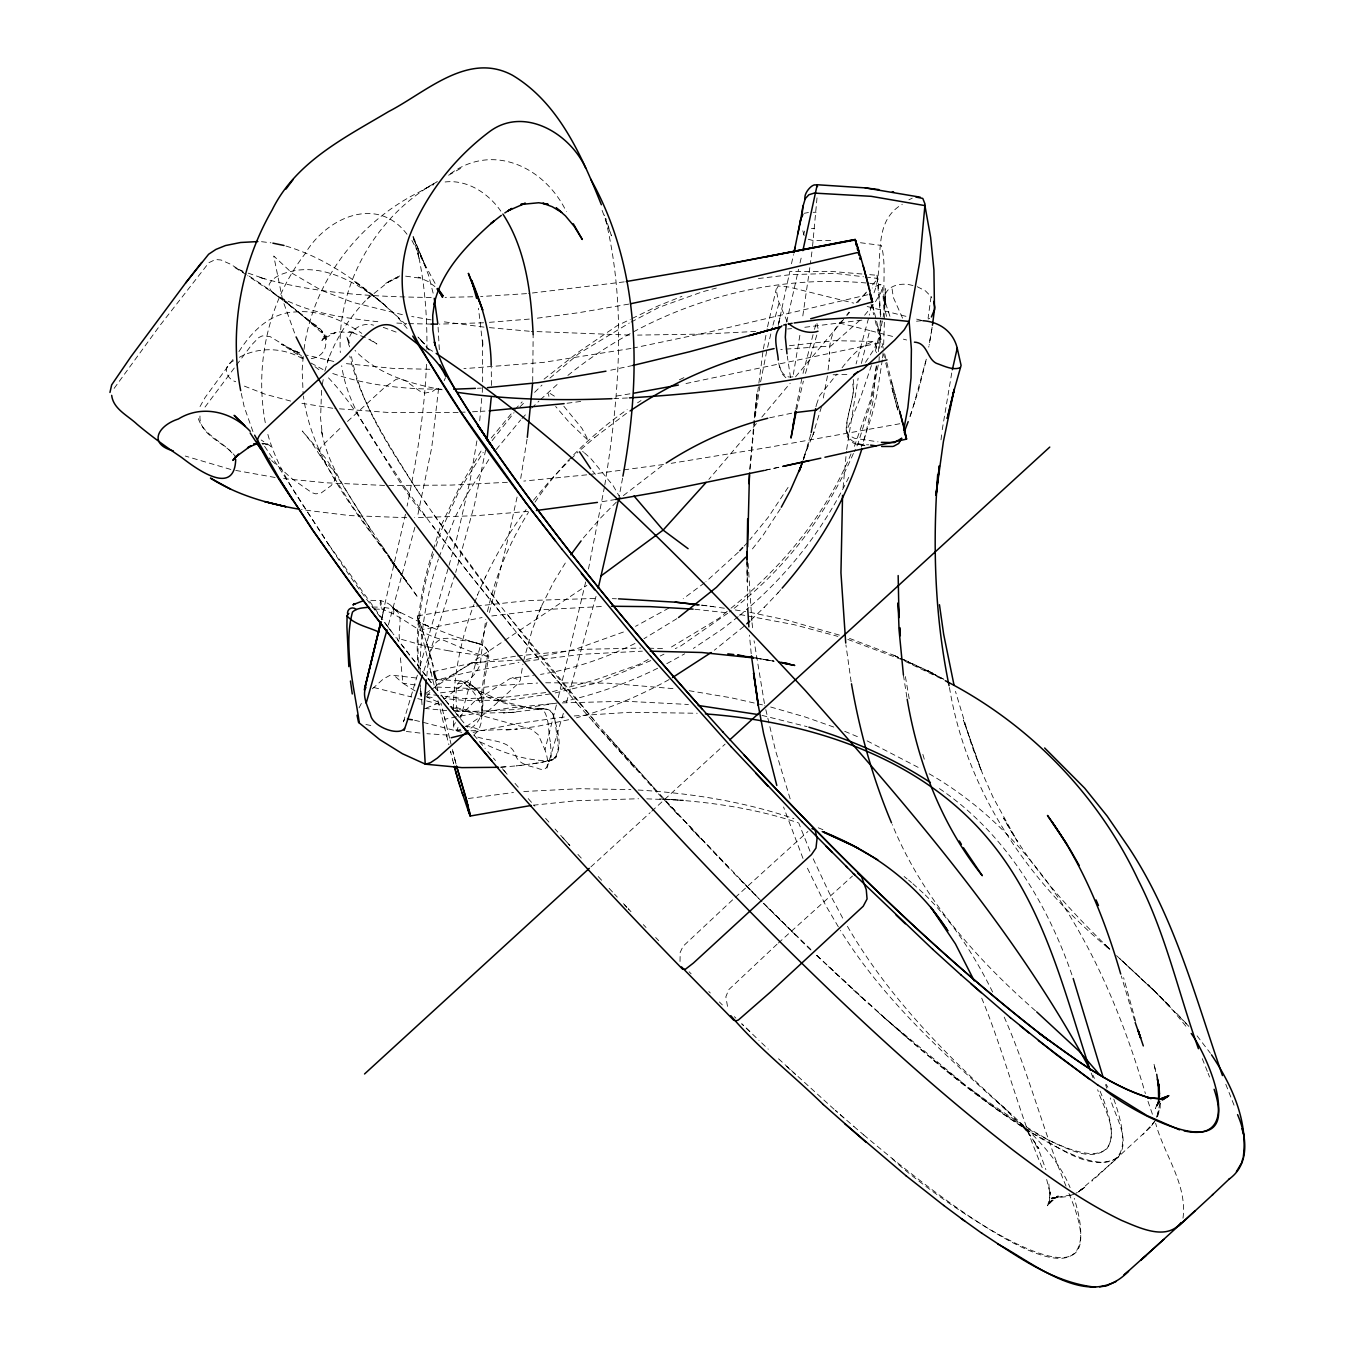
<?xml version="1.0" encoding="UTF-8"?>
<svg xmlns="http://www.w3.org/2000/svg" width="1355" height="1355" viewBox="0 0 1355 1355"><rect width="100%" height="100%" fill="white"/><g stroke="black" fill="none" stroke-linecap="round" stroke-linejoin="round"><path stroke-width="0.75" stroke-dasharray="5 3.75" d="M885.103 302.08L885.289 288.666L885.069 304.621L885.154 296.203M420.152 674.062C419.796 635.072 426.063 596.081 438.41 559.09M912.948 285.617C899.5 281.196 880.36 287.074 885.069 304.621M746.995 559.852L747.638 606.379M453.332 709.258C453.908 673.52 461.276 638.002 473.911 604.635M885.086 302.826L885.103 300.099M426.808 676.162C428.603 655.718 430.399 632.921 455.178 639.408C464.833 640.83 475.046 641.44 483.854 645.945C507.312 671.301 445.473 639.628 439.342 638.849C418.153 632.988 402.35 615.627 382.042 609.36L380.84 600.672L367.645 600.214M491.408 385.481L491.272 367.408M393.56 613.764C395.575 605.99 386.7 602.179 380.653 600.638M470.93 728.109C484.379 719.742 487.698 697.215 474.606 687.51L480.602 693.997M426.452 364.292C424.657 412.056 416.696 459.345 407.093 506.076M1160.286 1103.241L1160.134 1108.034L1157.136 1118.011M789.423 345.711L834.206 340.681L875.144 341.443L876.041 343.526L874.653 348.371L865.218 362.767M482.278 392.357L482.583 383.973M482.651 381.873L482.617 339.173L482.956 346.761L478.484 308.262M876.245 366.155L872.925 401.825L863.067 445.016M885.069 304.333L883.155 317.29M853.193 379.451C858.121 403.773 827.278 444.982 868.775 444.813M444.05 699.519C456.771 686.765 481.025 677.517 480.94 657.565L485.751 619.37M842.607 320.356C832.885 328.706 829.057 341.172 829.65 353.553L829.717 352.452L829.108 361.379M917.233 286.718L925.431 290.868L931.071 296.593L928.09 318.154M879.039 360.938L879.243 356.704M879.649 348.269L881.004 320.83M883.663 344.78L884.493 318.527L882.444 286.041L879.141 284.669L872.23 288.022M532.701 381.551L533.159 334.651M817.014 197.881L812.39 248.016M878.396 351.623L880.564 317.036L876.888 275.268L864.693 274.235M348.76 345.118C347.049 331.314 360.752 321.474 373.59 325.183M787.12 321.542L778.414 301.132L776.212 289.682L778.244 286.007L788.966 287.04L853.769 303.13M852.685 384.058C857.681 403.214 828.345 444.694 864.829 445.355L858.071 444.05L864.829 445.372M438.58 388.563L431.754 447.387L417.357 517.187M843.081 487.681L846.435 451.384M474.436 606.363L417.221 615.932L419.288 625.248M303.215 356.399L302.148 370.05L303.147 393.983M321.542 390.342L320.593 418.255L322.388 434.887L321.355 429.738C327.622 467.949 352.452 499.097 371.846 531.482M479.704 420.795L481.719 398.455M754.396 417.882L763.034 350.86M754.108 420.236L749.738 471.032L754.65 420.982M828.091 370.05L829.175 360.278M882.308 359.905L876.99 394.339L871.892 415.308L861.39 447.116M882.528 357.906L883.223 351.877M941.014 439.85L941.962 431.72M403.451 721.876L418.543 671.301M846.638 449.487L858.138 378.18M1160.066 1103.089L1156.679 1117.485M811.916 251.895L810.358 263.7M942.233 429.704L951.938 371.693M435.006 679.278L433.312 671.386L437.851 690.796L437.004 687.391M527.061 439.172L520.71 478.434M476.892 440.917L470.388 479.026L456.771 538.409L419.135 669.319M809.816 267.68L802.55 317.714M466.069 726.72L486.936 712.188L517.661 683.97L520.235 680.413L522.911 664.221M755.158 416.832L760.24 383.922M932.138 327.182L929.14 345.085M803.651 234.635L804.582 231.095M799.873 335.312L793.352 374.403M931.85 329.146L928.751 347.1M199.981 416.019C198.745 435.548 226.048 442.882 235.33 456.5M604.787 485.005C619.235 396.033 627.026 303.283 604.415 214.988M795.808 409.108L802.058 377.384M827.448 375.911L822.722 401.131M622.589 478.146L619.167 496.387M304.011 349.37C313.022 281.501 359.024 221.441 420.202 191.563L437.242 181.689C377.266 214.429 336.531 283.822 340.325 352.571M604.482 486.818L588.375 569.49M876.566 365.85L870.435 400.403L854.361 446.439M485.632 449.945L474.521 504.602L455.687 572.437M760.612 381.873L766.676 351.351M763.407 348.845L767.167 328.825M767.54 326.809L776.212 289.14M322.27 384.498L323.726 376.927M874.009 292.799C885.476 263.531 870.13 222.898 902.295 204.249M878.226 365.054L870.977 402.113L857.867 444.05L854.294 451.571M517.085 497.065L506.465 545.235L488.867 614.865M882.461 320.949L874.653 354.332M405.45 514.273L381.382 619.303M1183 1218.179C1187.471 1184.406 1164.131 1154.748 1155.629 1123.261M1158.644 1098.532L1157.458 1104.122L1158.83 1100.836L1155.341 1108.509L1158.152 1102.309M778.227 325.471L789.846 271.339L834.206 271.644L862.661 274.066M871.401 305.468L869.249 315.139M585.665 581.973L558.226 697.825M778.871 322.507L779.87 317.934L778.634 323.591M791.489 263.751L793.505 254.554M487.461 611.647C495.151 576.485 509.345 542.813 528.45 512.342M926.312 359.177L912.457 409.617M523.538 661.054L532.227 629.702L541.881 605.329L536.766 617.423M786.645 322.084L798.569 269.255M861.374 363.411L869.741 330.552L894.402 336.904M925.888 361.192L918.741 389.478L908.917 419.728M767.608 347.32L772.452 327.199M800.009 262.989L801.923 254.757M796.638 409.65L803.38 381.145M868.504 318.391L856.089 363.936M803.024 373.37L813.915 331.365M381.5 619.811L384.447 607.751L381.416 620.082M815.947 406.686L816.371 405.077M810.849 434.125L803.43 459.464M414.918 527.18L388.106 625.976M556.414 704.973L544.981 749.755C547.894 757.682 551.451 774.535 536.902 767.997C528.975 765.897 518.271 764.152 515.527 755.074C509.92 738.475 486.885 741.863 474.013 735.63M772.96 325.183L778.956 303.215M596.031 596.42L565.696 705.278M816.506 404.569L819.538 395.762L836.984 374.065M486.936 622.148L460.497 718.336M805.463 373.404L817.929 331.23M423.285 722.384L456.957 731.056L457.973 727.415M821.435 406.923L812.153 437.326L814.118 431.906L803.278 458.312M814.474 329.384L816.726 321.44M563.341 713.357L547.014 768.048M324.827 371.253L329.231 356.517L327.554 361.429C336.396 336.768 351.436 314.682 369.796 296.118L366.375 299.658L389.105 281.332L400.436 275.573L385.108 283.652L398.251 277.487M455.077 574.452L423.099 673.316M871.434 365.528L861.272 395.423L846.333 431.5L848.941 435.311L854.344 438.224L878.023 441.849M432.668 551.688C420.677 588.358 415.053 627.382 417.984 665.915M433.278 549.69L440.121 527.603L458.955 488.308L482.194 449.132M803.6 459.21L808.664 443.237L807.529 446.727M1157.509 1115.013L1159.253 1109.677L1156.696 1117.333M403.536 721.165L404.603 719.573M433.414 554.043C421.1 590.916 415.985 630.719 418.797 669.489M435.988 546.302L441.137 530.804L459.48 489.951L483.227 452.333M475.825 688.73C450.588 663.781 455.568 703.194 458.227 716.456M445.473 377.74L444.152 380.704M911.763 411.632L909.662 417.662M803.312 459.802L804.735 455.89M438.986 557.21L455.737 516.035L465.714 496.557L489.003 459.243M474.606 602.806L477.722 594.591M359.058 707.869L362.632 701.009M1157.848 1104.156L1158.491 1102.851L1156.391 1107.391L1159.846 1099.549M477.333 595.506C489.866 564.933 506.414 536.089 526.13 509.599M485.192 577.603L485.564 576.756M851.025 453.891C825.246 515.713 781.022 568.609 728.753 610.004M541.729 605.668L553.619 582.074L566.526 561.038M853.396 453.451C826.465 515.662 783.529 571.133 729.38 611.952M848.721 477.35C825.093 526.333 791.388 570.387 750.45 606.176M455.534 722.672C451.012 727.161 455.449 732.784 460.768 729.142M200.032 406.568L205.028 397.608L233.958 358.11M788.085 487.394L768.404 517.034L749.806 539.832M780.311 508.938L763.068 535.293L750.822 550.994M114.142 388.377L159.704 325.793L208.89 262.684L215.479 259.516L221.068 260.008L230.892 264.377L243.426 272.389M1155.612 1120.314L1142.722 1134.728M875.466 301.725L880.987 292.477L882.495 286.599M535.005 502.129C559.615 465.917 591.136 434.532 627.145 409.65M1151.648 1125.565L1154.545 1121.55M205.028 407.042L251.59 344.932L258.805 337.547L262.26 335.888L270.17 336.633L302.487 356.314M496.218 449.555L520.608 419.982M873.365 304.638L864.575 315.309M426.723 696.419L430.213 692.032M492.085 440.663L514.002 412.733M238.937 351.623C251.607 331.67 269.984 312.903 295.17 311.972C319.069 309.55 342.493 320.136 361.785 333.364M846.841 314.885L849.009 312.107M1156.797 1105.29L1159.795 1102.123M856.241 302.775L867.132 291.698M533.48 500.249L551.383 478.993L569.456 460.395M459.074 717.506L474.521 701.297L510.479 678.296L533.497 675.468M842.065 367.781C850.55 356.941 860.747 344.932 874.466 341.291M491.238 438.004L513.477 411.09M583.395 537.901L600.976 517.576L617.135 501.316M756.412 423.556L708.868 479.382M761.815 417.103L790.168 383.245M795.554 376.809L845.52 317.155M846.858 315.546L849.568 312.328M857.664 302.639L867.115 291.359M872.518 284.923L877.905 278.469L876.888 275.268M777.719 593.168L780.802 589.662M1156.831 1104.986L1160.253 1101.056M521.997 418.509L526.13 414.054M1084.745 1187.302L1078.123 1192.197L1117.909 1157.627C1131.594 1139.623 1114.725 1116.351 1110.253 1098.024M514.934 409.549L522.166 401.893M751.212 619.828L764.508 607.057M738.34 552.213L705.955 581.702M744.149 546.082L747.062 543.016M764.085 607.497L778.21 592.66M372.388 688.831L383.211 679.041L390.562 675.01L416.493 678.025M859.883 320.305L830.886 346.033L780.785 349.454M435.497 686.392L441.425 681.192L472.709 662.612L522.657 659.902M519.897 406.907L525.791 401.08M534.615 392.357L541.983 385.074M1051.87 1200.801L1048.973 1203.663L1052.276 1200.039L1047.889 1205.662L1050.057 1200.987L1049.261 1204.155L1050.091 1191.926L1050.718 1195.635L1046.687 1179.494M1150.598 1127.055L1091.927 1181.17M531.651 408.126L538.968 401.063M540.425 399.657L558.531 383.245M347.524 421.439L384.854 387.191L396.151 379.315L399.183 378.79L405.162 380.535L419.61 391.036L425.013 393.086L432.397 391.561L438.563 387.039M570.895 459.006L578.111 452.096M590.865 866.912L650.18 812.644M651.738 811.222L725.111 744.115M732.632 899.839L683.123 946.213L680.176 952.396L680.007 962.524M735.257 897.433L807.902 831.513M778.38 943.012L852.481 876.024M777.059 944.215L728.702 989.709L725.857 996.823L728.025 1009.39M339.902 428.485L321.457 446.489L319.797 449.454L319.882 454.857L351.809 505.466L418.018 597.623L379.993 543.389M594.642 437.529L626.738 413.139M581.092 449.386L594.862 437.343M743.793 626.433L714.373 650.197M739.728 615.458L748.909 607.497M623.368 495.608L662.951 465.104M727.144 611.376L719.082 618.253L668.743 648.622M549.91 378.147L578.941 353.536L629.262 323.066M1117.909 1157.627C1089.454 1173.362 1058.035 1145.771 1033.137 1133.695C971.891 1094.806 916.725 1047.178 863.067 998.567M704.481 582.887L683.208 598.724M727.737 613.256L680.955 645.878L675.298 648.639M544.066 379.129L578.466 352.063L617.033 325.776L630.261 319.374M567.914 375.386C650.79 308.347 759.681 273.27 866.15 282.992M738.136 616.711L722.113 629.177L693.354 648.435M233.534 360.786C222.322 365.494 225.506 378.587 235.719 381.737M1078.326 1191.892L1085.016 1187.082L1075.938 1193.281M676.873 618.659L643.964 638.713M426.334 692.879L429.823 690.542M431.568 689.373L503.112 641.474M504.856 640.305L586.884 585.411M1054.732 1198.396L1057.967 1196.228L1053.665 1198.548M637.544 402.825L641.017 400.555M438.935 702.872L425.284 708.496M668.896 608.056L635.512 626.349M460.565 168.427L448.031 175.574C491.154 141.496 544.32 166.225 566.373 211.634M929.682 318.256L928.209 319.018M666.796 663.679L684.682 653.804M908.883 199.812L912.237 198.186M424.742 188.836L433.803 184.67M648.249 659.512L638.933 664.475L595.641 679.82L551.824 691.88M669.099 679.566C639.848 695.86 608.751 708.834 576.468 717.794M631.125 322.084L659.106 307.314L702.347 291.833L716.321 288.056M474.419 734.393L478.738 730.447L481.364 722.08L484.277 681.853L488.833 656.514L481.906 655.82M239.412 357.28C259.55 346.219 284.889 347.574 304.248 359.702M650.773 660.596L596.657 683.022L552.383 693.591M660.207 656.006L663.967 654.16M657.649 668.235C627.738 683.174 595.946 694.319 563.324 701.653M632.141 318.459L658.581 305.671L681.904 296.372M679.38 379.79L685.02 377.113M634.97 643.456C605.228 658.276 573.368 669.014 540.543 674.4M552.705 759.732C564.967 748.688 556.482 727.94 553.213 714.119C550.469 708.377 543.626 708.462 538.257 708.631M550.57 760.697L552.976 759.613L540.205 762.679L516.238 765.897L524.199 764.982M623.419 632.023L574.943 649.401L526.434 659.411M1070.941 1195.025L1051.226 1198.277L1056.866 1197.092M1073.956 1194.195L1066.825 1196.651L1051.361 1198.227L1056.849 1197.21L1053.682 1198.43L1058.204 1195.957L1048.736 1203.951L1051.937 1200.157L1047.567 1205.781L1049.735 1197.939L1048.702 1181.374M804.26 213.294L808.427 212.498M434.599 674.705L433.312 671.386L436.564 680.125L465.426 672.859L518.965 662.29M769.657 417.797L792.15 413.106M568.66 719.725L537.19 726.382L516.255 729.159M867.878 294.696L706.446 332.703L633.039 348.083M632.751 365.494L608.022 370.762M421.253 626.789L422.218 629.584L482.092 617.541M765.236 470.219L781.225 466.696M433.278 671.657L463.478 664.983L515.459 656.21M765.406 470.202L779.786 467.102M473.081 732.378L517.305 723.519L566.051 716.761M883.291 348.337L881.817 342.375L682.378 384.295M456.516 716.812L444.88 719.234L440.934 703.245M628.72 304.113L579.008 312.666L534.785 318.51M630.99 348.472L543.558 362.378L463.918 368.662M460.378 716.016L507.227 708.275L554.432 703.397M557.328 702.991L514.917 709.597L469.067 711.561M899.839 423.742L770.148 447.082L671.216 463.325M615.678 499.487L599.452 502.095M629.923 393.831L613.595 396.524M440.426 692.862L497.285 685.63L537.63 683.055M468.339 798.502L513.477 792.506M532.193 763.915L550.74 760.595C526.434 761.459 502.265 752.364 480.5 742.066M921.502 320.729L913.033 321.542M861.882 320.136L803.6 327.436M517.441 655.922L585.326 649.282L640.627 648.096M550.367 693.896L508.159 700.23L463.918 700.399L443.525 698.486M663.51 464.494L588.714 474.606M491.797 615.966L544.439 609.615L604.381 606.363M525.046 661.291L582.87 654.228L642.372 651.162M792.895 376.792C784.037 378.892 779.345 369.763 778.702 362.361M476.469 606.075L527.789 600.57L597.86 598.351M624.215 281.874L528.518 293.476M580.685 401.453L566.187 403.367M311.21 358.668C331.67 355.196 329.265 331.331 312.683 323.405C291.986 306.569 271 289.953 248.422 275.658M533.26 805.209L576.485 800.72L638.544 798.739M758.41 278.537L790.863 274.625L834.748 273.337L863.525 276.759M586.715 474.843L523.809 481.076M545.743 692.574L507.126 697.029L463.376 698.706L440.697 695.809M529.28 319.086L485.412 322.659M574.215 715.948L629.499 712.307L697.198 713.255M528.23 511.377L476.909 515.662L414.596 517.695M501.164 767.167L516.966 765.829M405.636 276.149L421.947 278.402L418.339 277.165L428.214 281.535L434.921 286.582M550.57 743.743L551.214 756.463L550.045 760.104L548.25 761.256L556.092 756.734L558.345 747.723L554.889 719.844L552.4 713.204L548.623 709.732L542.728 708.716L510.784 712.459L481.025 713.137L450.097 706.294M506.228 730.057L517.305 729.058L470.049 730.819M445.101 181.977C467.509 179.351 488.494 193.392 500.842 211.16M787.594 328.977L791.591 328.638M523.792 791.506L579.855 788.695L630.854 789.626M526.536 293.629L480.635 296.542M500.452 767.201L508.328 766.625M755.684 331.433L704.126 334.041L637.578 335.108M507.363 482.295L451.689 485.073L386.632 485.48M562.308 702.889L625.485 701.246L688.408 704.465M627.433 397.98L613.883 398.59M483.599 322.778L439.393 324.116M380.84 600.672C376.368 611.596 396.117 605.16 400.555 613.002L392.848 607.514L396.253 610.732L394.695 609.259C404.552 615.814 397.455 629.635 399.556 639.069M472.522 411.785L484.971 411.107M460.141 412.327L466.34 412.056M512.309 677.602L520.269 680.176M477.417 388.275L481.381 388.123M811.459 228.589L814.677 228.521M458.092 412.394L387.953 412.445L334.871 408.482M472.709 296.779L445.084 297.372M833.105 374.759L849.873 374.505M372.354 607.057L381.416 607.142M545.709 682.768L608.412 683.208L673.604 688.662M542.186 708.733L543.982 708.699M813.068 212.312L816.083 212.278M429.891 369.288L392.899 368.408L343.933 363.394M406.72 517.695L349.726 515.577L301.352 509.632M441.12 389.173C403.587 389.258 365.511 385.345 330.027 372.54M431.076 324.099L408.685 323.625M374.437 608.971L382.042 609.36M540.628 708.699L542.728 708.716M629.499 335.075L531.312 331.382M431.212 297.456C373.37 296.83 314.767 293.578 258.957 277.199L264.716 278.842L246.339 272.507M646.775 798.84L683.394 800.28L659.241 798.857C706.124 801.313 753.16 807.732 797.807 822.654M384.617 485.446L326.013 482.787L283.28 478.552M830.598 240.631L812.17 240.292L807.885 239.141M612.291 598.639L616.406 598.774M261.515 241.698L270.966 242.816M648.808 648.164L663.154 648.672M453.891 710.935L470.134 711.595L454.467 710.935M539.798 708.682L525.994 707.361M396.829 323.083L406.669 323.557M447.811 735.088L426.91 733.699M473.403 662.51L480.602 665.39M460.717 680.786L473.894 686.799M456.025 730.091L466.035 730.701M638.12 790.016C690.931 793.166 743.726 801.516 793.895 818.657M465.036 726.212L472.997 727.296L479.128 729.718M436.547 687.053L473.759 688.594L502.18 701.331L500.791 700.823L527.569 707.632M428.18 679.16L462.817 680.955M457.668 683.377C471.506 682.598 475.656 697.249 482.482 705.955M529.28 331.23L485.852 327.3M446.642 710.613L424.369 708.377M694.912 609.276L727.838 612.9M427.215 696.961L435.362 697.723M377.842 321.711C342.883 317.815 306.095 312.92 275.387 294.475L247.694 275.675M419.999 733.055L406.263 731.463M860.442 242.731L881.377 245.424C887.508 268.612 880.377 294.475 886.695 316.884M702.093 605.143L724.891 608.293M869.876 283.314L881.004 284.618M483.989 327.114L441.29 321.474M701.229 605.177L713.679 606.634M865.574 276.996L877.905 278.469L881.106 318.713M438.63 695.555L420.084 693.184L421.1 696.385L420.389 688.12M415.392 684.936L402.875 683.208L393.407 674.875M756.293 658.242L774.01 661.189M332.771 408.262L298.286 402.706M262.311 443.424L267.613 444.169L263.395 443.305L270.932 446.337L261.176 439.985M689.153 690.711L731.565 697.859L762.475 704.888M275.116 477.485L232.891 469.914M478.959 655.397L449.335 650.908M436.564 680.125L434.887 675.569M755.379 657.971L773.4 660.986M448.861 650.84L429.298 647.165L395.779 637.765M735.257 609.953L745.64 611.613M739.864 614.509L794.013 624.655L837.881 636.393M755.48 657.886L773.146 661.071M431.178 319.882L411.717 316.477M760.494 658.784L775.06 661.392M442.187 389.783C410.836 383.888 377.554 374.42 355.027 350.42M333.804 361.463L306.484 355.078M402.384 314.665L352.961 302.436L321.44 290.36L292.511 273.473L273.761 256.027L282.585 299.828L295.356 335.227M373.76 687.493L411.785 697.046M365.918 724.485L372.54 725.874M749.789 612.274L787.17 620.184L839.846 635.241M761.95 715.372L807.072 726.653M290.698 401.08L265.394 394.305L242.647 385.447M414.63 720.25L420.067 721.554M869.741 330.552L836.171 322.202M230.858 469.474L185.313 456.059M867.183 306.501L907.698 316.782M903.395 339.157L906.614 339.986M439.901 704.346L426.571 700.908M770.656 707.005L805.073 716.947L834.206 727.212M921.468 320.373L913.304 318.239M468.237 640.915C475.165 642.693 488.664 644.099 487.817 654.33C484.446 673.571 479.585 695.234 482.007 713.712M475.825 642.897L477.045 643.219L455.365 636.681L421.405 623.419L429.366 626.84L394.102 609.327M450.961 707.208L531.465 729.244L538.24 734.749L544.981 749.755M417.763 698.604L422.218 699.773M456.957 731.056L463.122 732.733M285.99 246.068C332.534 259.906 371.456 291.461 405.941 324.709M383.228 327.334L397.438 332.585M849.534 638.425L897.264 656.548M299.116 352.605L291.732 350.132L300.217 353.333L281.281 344.068L303.198 358.127M847.79 639.424L900.33 659.055L943.419 679.736M502.18 701.331L496.404 699.18L497.776 699.688M438.004 701.975L426.588 696.961M844.707 731.327L860.273 737.848M818.268 827.786L823.383 829.887M243.036 271.237L234.957 267.646L246.136 274.659M365.308 337.429L348.913 331.433L355.264 332.72L338.97 331.924L330.756 333.821L336.074 332.314L322.592 339.292L326.64 336.006L321.863 340.528L325.149 335.058L324.065 337.48L324.878 333.736L324.709 338.547L321.406 330.197L326.657 339.326L323.997 334.6M323.066 369.593L310.092 362.564M898.484 657.446L892.962 654.939L898.602 657.514M900.33 658.276L943.165 678.872M900.482 658.378L932.426 672.995L900.973 658.276M867.115 740.863L921.315 769.013M420.304 693.777L421.608 694.471M943.927 679.414L927.904 670.844L942.589 678.753M415.155 690.931L402.875 683.208L400.165 655.261M368.78 339.207L376.893 344.001L370.05 339.19M428.383 348.658L433.058 351.504M431.127 673.062L417.221 615.932L420.372 624.282M929.123 773.773C1046.179 841.032 1108.966 968.706 1145.398 1093.604M582.616 451.537L583.599 452.214M469.541 683.428L471.455 684.749M785.883 377.74L781.987 373.76L778.702 363.123M939.455 788.61C1004.749 832.817 1047.449 903.175 1072.55 976.684M375.843 297.812C352.893 280.892 324.641 265.8 295.204 270.526C285.803 272.609 274.049 275.065 269.188 284.313C268.341 295.322 285.261 298.032 289.885 305.315L273.117 292.765M970.824 1089.014C1004.665 1118.603 1152.766 1216.909 1100.091 1091.198M314.97 366.663L320.373 370.813M584.428 452.824L591.288 459.091L613.171 485.7L619.286 496.353M300.166 313.53L283.923 300.878L319.086 328.892L300.166 313.53L324.099 334.888M961.017 1081.51L886.119 1019.197M904.124 876.516L907.088 878.904M863.711 1134.914C887.491 1154.612 1122.431 1356.355 1074.261 1198.328M892.166 1158.542C918.876 1186.048 1132.78 1344.008 1068.892 1193.315M378.926 300.166L396.727 316.121L408.99 330.688M933.493 1060.05C961.542 1085.203 1167.722 1250.767 1113.759 1098.973M908.578 880.089L911.475 882.528M464.054 682.768C485.92 700.806 515.73 707.716 543.067 709.597C549.791 718.844 547.945 731.056 550.299 741.676M853.938 1126.564L863.762 1134.948M554.398 396.168L548.216 392.306L548.91 396.405M906.834 1037.54L879.141 1013.252M844.08 1118.044L835.493 1110.507L853.989 1126.598M912.914 883.731L923.89 893.707M393.035 607.65L391.341 606.159M834.053 1109.254L777.465 1057.815M1035.372 1010.711C976.227 958.849 922.382 898.128 892.251 824.568M995.993 1100.446L1010.898 1114.183C948.703 1058.306 884.866 1002.175 840.439 930.394M816.862 955.563L869.707 1004.8M1116.52 955.631L1154.85 991.437L1190.486 1028.072M949.465 687.51C966.589 792.302 1029.055 882.596 1109.626 949.33M1106.713 946.671L1109.525 949.245M853.21 989.76L861.492 997.348M1119.755 958.663L1154.85 991.437L1121.279 959.933M851.313 987.846L827.448 965.607M786.594 1066.317L795.673 1074.701M1109.813 949.093L1104.071 943.673L1110.152 949.533M1001.853 1105.832L1028.445 1132.204L1020.688 1124.176L1030.579 1136.049L1025.007 1127.767L1038.879 1148.6L1033.306 1140.131L1039.556 1152.157L1045.874 1169.636M761.662 1042.893L768.268 1049.177M328.486 377.859C368.035 419.457 389.275 475.063 426.961 518.474M810.612 949.533L763.424 903.226M816.659 955.309C890.337 1023.516 964.421 1094.163 1053.242 1142.468C1069.163 1149.159 1091.368 1162.065 1107.052 1148.549C1118.807 1129.782 1103.377 1107.95 1097.669 1089.708M816.692 955.495L819.538 958.222M749.721 1031.494L741.693 1023.77L759.02 1040.386M810.781 949.736L764.372 904.124M811.001 950.041L799.687 939.117M1155.358 991.995L1147.685 984.526L1170.601 1006.934L1155.358 991.995L1173.227 1010.678L1187.624 1028.377M734.376 1016.673L735.884 1018.13M795.554 935.102L785.917 925.651M1108.712 948.11C1068.621 909.239 1030.545 867.268 1003.53 818.03L1017.419 841.54L993.08 797.35L982.223 772.841L963.388 720.132L981.41 771.046L971.738 745.47L955.461 691.372M719.37 1001.955L722.367 1004.919M781.767 921.569L773.451 913.338M708.801 991.504L710.308 992.995M925.228 894.977C953.835 923.06 975.566 957.392 993.181 993.198M770.673 910.56L763.712 903.599M762.052 901.837L741.321 880.801M689.119 971.755L691.135 973.805M758.783 898.517L656.853 792.218M755.362 895.181L733.089 872.468M746.995 886.695L749.789 889.541M232.01 452.977C221.068 440.51 201.895 433.888 197.745 416.442M271.661 460.598L291.969 478.705L311.904 492.712L315.749 493.847L320.847 493.22L331.213 485.564L335.346 479.535L335.007 472.641L326.216 458.922L302.267 430.992L312.04 443.119L321.355 457.499L333.415 470.219L363.309 518.304L408.312 584.428C368.323 525.317 313.344 469.389 303.385 396.016M420.355 339.563L431.009 352.351M418.39 337.514L424.674 344.001L417.95 337.005M655.668 937.508L658.699 940.658M728.855 867.979L666.796 802.024M729.295 868.403C618.829 752.906 513.172 631.887 423.387 499.419M643.32 924.635L646.047 927.481M690.813 828.447L702.127 840.354M269.103 457.905L270.306 459.193M406.991 234.246C377.046 194.375 325.691 218.07 304.909 254.029C267.951 301.894 254.062 365.833 265.716 424.962M668.184 804.362L679.499 816.438M1177.139 1013.777L1187.81 1025.21M609.089 888.321L613.188 892.691M614.56 894.181L617.287 897.078M656.87 792.201L578.5 705.244M598.216 876.566L602.281 880.97M634.292 767.641L592.355 720.962M577.908 854.378L581.956 858.833M654.533 788.576L606.396 734.393M569.845 845.486L560.479 835.07L569.828 845.486M545.608 818.369L549.707 822.959M555.076 829.023L557.82 832.089M528.196 798.569L534.886 806.191M261.972 443.271L263.276 444.762M595.421 474.318L592.643 471.049M578.534 705.227L517.813 634.038L461.208 563.646M515.002 783.376L520.252 789.423M551.214 673.604L564.815 689.424M594.676 720.826L507.007 614.12M487.766 751.466L495.456 760.511M537.749 657.768L517.847 633.988M473.81 734.833L485.192 748.434M1197.058 1035.83L1210.422 1053.275M264.564 446.286C303.876 503.789 338.445 564.764 382.144 619.354M417.255 615.915L418.78 619.794M455.195 712.29L467.56 727.296M563.832 406.229L582.057 428.485L588.307 440.494L569.354 422.489L555.635 406.449M511.275 626.129L467.221 571.336M445.643 700.467L457.668 715.237M445.473 700.332L453.993 710.782M444.305 698.841L440.358 693.946L444.254 698.841M437.733 690.677L435.141 687.442L437.665 690.66M431.229 682.564L397.523 639.526M431.161 682.53L397.438 639.34M467.306 571.268L432.431 525.876L406.415 489.46M461.31 563.545L432.635 525.672M499.03 603.856L432.855 513.308M387.987 627.077L393.915 634.834M384.481 622.436L393.831 634.614M392.815 563.46L406.195 581.21L390.172 559.937M387.92 626.806L329.536 545.709M411.903 240.496L436.835 286.667M931.071 296.593L931.698 297.49M406.246 489.612C381.975 450.368 348.421 413.106 341.697 365.765M329.197 545.608C307.263 509.548 279.062 475.503 267.782 434.091M414.393 485.971L426.723 504.602M419.339 493.542C391.324 450.148 360.396 405.958 351.013 354.112M412.276 482.753C387.75 442.746 360.481 402.401 349.793 356.06M847.434 926.312C888.863 997.805 947.721 1056.917 1008.73 1111.794C1032.459 1133.949 1057.442 1156.933 1070.077 1187.59M1106.103 1084.271L1107.865 1087.252M838.322 926.786L825.585 905.191L806.259 865.794M349.539 343.171L346.609 336.074L349.624 346.829M842.691 918.097L829.209 892.911L812.966 858.274M804.142 235.635L802.194 228.419M1092.926 1075.243L1094.434 1078.411M252.945 431.584L244.239 406.957L241.105 392.662M420.728 255.214L428.587 275.285L433.431 294.34M802.99 858.443L783.563 807.021M423.59 261.532L413.326 238.09L426.215 268.239L413.123 236.177M1004.224 1017.114C1028.547 1072.178 1043.113 1130.866 1066.131 1186.421M981.714 998.161C1004.97 1054.241 1018.841 1113.708 1042.977 1169.467M810.002 851.211L798.637 822.807M1207.356 1071.415L1200.92 1055.223M1225.784 1084.271L1234.947 1107.458M1208.118 1073.346L1209.575 1077.056M790.524 377.605L787.289 356.094M1091.215 1073.024L1093.197 1078.292M602.128 210.381L611.444 235.804L605.77 218.324M420.05 623.368L421.541 627.619M419.373 621.488L418.949 620.251M1152.428 1114.233L1147.99 1101.327M412.953 236.668L419.271 259.008L417.865 252.707C424.962 284.499 427.215 317.155 426.927 349.658M1105.595 1084.745L1106.798 1088.234M422.218 629.584L426.74 643.151M790.151 798.823L775.466 750.382L764.864 705.616M423.692 633.988L424.166 635.427M426.503 642.439L427.215 644.641M426.977 643.879L427.723 646.183M427.469 645.403L436.666 680.142L434.701 671.318M427.977 646.962L432.347 661.968M1134.626 1020.688L1121.313 976.057M922.857 754.379L925.211 762.255M892.555 385.514L899.33 410.142M898.179 406.195L899.618 411.209M897.349 403.316L891.336 380.687M897.874 410.209L892.539 390.308M897.688 409.566L897.061 407.432M1135.693 1021.467L1123.617 977.649M896.858 406.669L893.453 393.882M488.122 651.179L488.393 652.178M902.582 318.171L893.352 297.507L891.692 286.312M889.93 316.291L885.899 304.079L885.154 297.507M432.584 662.9L432.821 663.848M456.042 764.034L454.315 757.191M893.148 392.713L891.929 387.835M433.075 664.831L433.329 665.83M455.517 761.984L452.858 751.331M453.349 762.628L453.654 763.864L452.401 758.885M872.383 304.401L879.039 331.196M884.663 353.807L891.98 383.228M875.178 320.525L879.802 339.106M883.646 354.587L884.358 357.432M885.747 363.021L892.234 389.071M879.463 337.751L881.868 347.439M446.54 735.308L448.895 744.725M450.825 752.516L450.504 751.229L452.722 760.138M873.06 307.128L873.823 310.21M877.803 326.216L881.817 342.375M871.045 303.91L873.738 314.699M449.589 738.153L443.475 713.492M450.063 740.05L451.079 744.183M452.418 749.552L453.62 754.413M437.953 700.637L446.896 736.68M430.788 671.724L434.21 685.528M1155.747 1071.67L1153.918 1063.726L1155.747 1071.839M817.997 328.384L816.692 322.185M764.44 703.567L754.074 640.813M909.222 698.757L905.191 675.4M906.851 697.249L903.429 675.095M851.126 681.853L845.943 644.98M752.025 622.792L752.94 630.803M751.212 653.737L749.451 635.139M422.032 704.736L420.457 684.732M751.856 620.81L747.943 560.75M438.105 327.199L439.376 350.708M876.058 343.188L876.38 352.757M453.4 720.741L453.671 728.397M747.062 561.393L747.232 581.939L747.096 559.835M756.954 394.034L754.43 418.051L756.954 394.034M556.651 756.344L554.94 758.241L556.651 756.344M549.402 760.985L548.25 761.256L549.486 760.985M515.51 712.171L503.247 712.899L515.51 712.171M395.592 610.089L396.693 611.054L395.592 610.089M477.299 690.017L476.266 689.356L478.908 691.338L477.299 690.017M366.917 291.02L353.774 280.925L384.989 305.095L366.917 291.02M394.424 609.022L392.848 607.514L394.424 609.022M626.857 907.291L622.758 902.921L626.857 907.274M630.973 911.644L628.229 908.748L630.956 911.627M507.16 774.247L501.943 768.166L507.126 774.196"/><path stroke-width="1.5" d="M898.162 575.553L899.009 617.609M746.995 559.852L747.045 551.79L747.096 559.835M348.845 613.392L347.066 615.763L346.931 626.823L348.828 666.643M747.655 518.863L747.045 559.344M1158.644 1098.532L1158.288 1083.661L1159.423 1091.368M801.821 217.223L802.905 206.553L805.26 198.66L808.867 194.764L814.236 193.088L871.146 196.323L924.923 205.604L930.614 237.328L933.917 269.865L934.493 309.634L931.393 316.951M749.434 475.232L747.655 546.844M532.6 383.397L527.315 437.292M366.002 687.239C361.768 695.42 367.662 706.294 370.508 714.712C372.269 726.483 398.421 736.612 404.484 728.465M842.556 495.371L840.947 572.826L845.723 643.032M748.942 483.65L749.62 473.149M937.694 474.589C932.613 545.015 934.713 616.339 949.059 685.63M347.625 614.594C346.507 609.106 352.3 605.77 356.314 609.513M491.204 397.676L487.021 439.681M824.924 457.262L906.58 439.105L904.564 430.399M357.043 715.271L358.533 722.367L379.739 739.593L402.418 753.719L425.555 764.237L430.619 762.628L437.36 758.072L468.102 730.701M936.457 493.254L939.388 465.747L935.932 495.252L943.368 441.679L954.242 389.308L947.28 418.339L954.242 389.308M434.718 301.098L432.736 315.207L432.838 330.061L435.074 345.356L434.362 341.9C444.389 379.603 469.812 410.7 489.765 443.508L485.632 437.496C557.21 541.61 638.51 638.696 723.18 732.327M426.232 679.905L422.828 722.181L425.233 764.169L461.92 767.624L498.488 767.303M815.287 410.192L811.205 432.533M932.443 325.2L934.781 307.263L933.731 301.42M802.16 216.427L802.888 214.242M805.124 198.897C803.092 193.054 814.795 180.147 817.556 186.6M109.958 392.459L111.669 384.871L130.774 356.924L185.601 283.009L208.619 254.249L215.919 249.405L225.506 245.543L240.597 242.494L257.857 241.563M793.2 424.793L794.182 418.915M794.826 414.986L795.487 411.073M800.009 223.744L802.99 206.011M622.927 476.147C641.135 377.012 641.355 269.323 590.678 179.097M795.588 411.564L790.998 438.055L796.147 411.7M1243.331 1156.56C1248.091 1120.229 1231.339 1084.322 1211.522 1054.851M815.524 408.6L816.404 409.972L822.231 405.619L857.698 371.778M786.12 324.387L785.324 337.158L786.984 353.774M797.875 233.89L800.941 218.274L794.521 249.998M618.744 498.454L598.165 588.358M903.666 430.162L907.867 407.601L911.017 377.977L911.39 349.184L909.137 321.474L919.774 261.447L925.042 204.097L922.789 198.423L915.98 197.068M952.362 369.729L957.223 348.167C953.31 331.738 939.608 321.762 922.806 320.712M793.911 252.707L795.114 247.186M856.225 242.562L855.191 239.53L856.614 245.746L855.191 239.496L719.657 265.766M802.871 250.675L817.184 184.941M380.416 623.351L364.868 688.154L381.009 621.826M364.275 689.932L380.907 622.131M1242.925 1158.119L1241.688 1162.793L1236.438 1171.652M366.189 703.16L387.005 629.855M953.412 392.798L961.085 365.393L957.223 348.167M434.057 304.469C441.764 269.679 468.254 243.815 493.898 220.984L490.781 223.626L501.299 215.411M861.916 448.725C845.977 500.317 817.793 547.793 782.106 588.155M901.753 438.292L898.721 443.475L893.538 446.32M404.146 730.362L422.455 675.213M802.787 461.242L799.06 471.523L802.6 461.75M908.189 421.659L904.344 431.703M800.178 468.39L801.347 465.544L790.439 490.307L781.31 507.193M233.873 459.565L235.838 456.415L232.84 460.395L238.565 454.111L235.448 457.143L250.861 445.863L247.559 447.743L257.433 443.491L253.707 444.05L258.822 443.407M810.663 318.747L872.468 301.928L870.926 295.068M817.929 331.23C808.749 334.55 795.961 329.909 788.525 323.439M570.845 554.754L581.058 540.933M901.549 438.359L894.3 442.594L881.377 442.357M601.366 204.74C581.956 156.469 559.005 103.031 512.461 75.253C467.814 51.151 425.978 92.377 388.665 111.533C344.831 137.651 295.763 161.787 272.152 209.957C241.038 263.954 228.995 329.282 240.682 390.63M286.007 189.039L293.205 179.419M1181.12 1222.498C1166.469 1241.417 1139.115 1227.63 1121.686 1220.448C1083.119 1201.851 1048.228 1176.648 1014.15 1150.971C932.545 1088.048 856.919 1017.808 783.681 945.434C685.139 847.468 591.474 744.573 503.416 637.104C427.977 541.898 350.674 446.015 296.084 336.921M201.641 262.48L185.601 283.009M745.741 557.159L716.422 587.342L678.533 617.507M706.107 482.448L663.12 530.11L600.841 576.061M960.407 367.628C952.802 370.762 943.656 365.765 936.288 363.276C926.668 358.347 927.616 342.781 914.405 342.154M739.796 550.689L742.692 547.623M1228.934 1179.223C1250.292 1164.25 1246.719 1135.558 1237.572 1114.64M469.372 811.272L470.337 816.032L467.661 804.294M1212.369 1194.975L1229.646 1178.63M1178.884 1225.818L1213.064 1194.365M1195.042 1210.828L1141.113 1259.964M364.546 1073.973L589.306 868.335M729.786 739.83L1049.769 447.082M1128.054 1271.566L1123.973 1275.072L1163.81 1239.385M746.791 623.808L749.789 621.2M1141.503 1259.574L1145.822 1255.865M1128.664 1270.973C1090.538 1312.25 1033.797 1262.894 997.822 1244.059M711.138 652.534L672.554 677.534M504.822 212.921L511.902 208.45L507.922 210.855L525.401 203.233L520.726 204.486L538.765 202.742L548.114 204.317L542.881 203.284L552.298 206.756L561.681 212.362L556.194 207.857L565.425 215.852L574.198 226.336L582.294 239.479L573.334 223.812M630.092 410.938C673.469 381.551 722.266 360.074 773.434 348.743L774.095 348.608M1162.251 1100.04L1168.196 1096.178L1158.813 1099.464L1161.963 1098.99L1147.719 1097.753L1151.14 1098.549C1109.017 1085.931 1073.668 1058.001 1038.472 1032.679L1044.332 1037.1C927.243 946.298 822.705 840.49 722.537 731.632M1162.895 1099.498L1168.857 1095.636L1158.847 1099.549M666.237 463.02C697.351 442.746 731.7 427.282 767.76 418.272M353.706 604.449L362.801 600.909M781.971 325.844C771.164 333.55 777.651 349.082 778.261 360.074M1116.147 1281.474L1106.408 1285.895L1099.633 1286.843M783.681 325.065L785.51 324.506M811.984 828.65L815.083 829.802L817.048 838.474L815.998 848.01L811.476 854.615L693.387 963.066L685.528 969.147L682.666 969.265C548.877 831.936 421.795 687.205 312.395 529.5C293.933 500.401 272.033 472.404 257.331 441.324C257.704 435.683 262.548 431.855 266.257 428.146C288.581 406.974 311.243 386.141 334.007 365.427C352.961 355.484 373.929 310.905 398.048 328.926C415.24 342.73 436.429 355.857 445.66 376.216M750.416 335.346L780.751 326.843L748.976 335.684M779.701 327.3L689.475 351.758L632.751 365.494M735.985 358.855L739.999 357.805M451.164 737.747L469.084 733.343M887.034 359.871C802.685 381.094 716.151 392.865 629.381 397.862M860.611 257.043L859.155 252.166L710.901 286.803L630.549 303.757M764.305 470.422L660.867 491.611L615.678 499.487M782.682 466.391L809.206 460.548M820.825 458.176L783.901 466.205M605.956 371.185L538.511 382.618L487.394 387.649M467.898 809.663L470.287 816.015L531.211 805.463M678.364 385.057L633.988 393.153M765.304 256.993L855.242 239.954L856.733 244.239M788.136 324.031L792.15 323.32M892.945 446.456L881.648 446.489M626.264 281.535L718.421 265.783L855.225 239.547M794.166 322.981L818.132 319.763L849.517 317.781L879.954 318.408L909.137 321.474L904.293 329.739L894.554 340.257L863.508 368.831L853.938 374.556M597.436 502.4L536.428 510.479M795.521 412.547L815.879 410.108M564.12 403.638L489.138 410.836M368.967 607.226C363.343 607.87 356.805 607.87 352.486 612.07C343.052 646.809 354.332 687.747 359.346 723.028M611.952 398.675C560.648 400.674 509.006 399.894 458.126 392.442M453.671 389.207L475.436 388.36M611.444 606.261L650.332 606.65L693.116 609.14M650.332 651.196L701.771 652.5L754.193 657.971M431.076 324.099L437.292 324.133M1161.946 1098.905L1148.108 1097.584L1151.53 1098.38C1110.694 1086.71 1076.361 1059.983 1042.351 1035.61L1048.279 1040.098C937.948 955.326 839.101 856.682 744.2 755.226M817.336 184.754L865.168 187.871L920.265 197.186M618.473 598.842L676.297 602.23M407.398 719.082L412.394 719.776M1095.501 1287.182C1052.818 1282.728 1016.606 1255.848 981.664 1233.101M705.362 713.899C809.545 721.605 919.401 756.547 988.371 839.135C1043.638 904.886 1063.827 989.777 1089.877 1069.518M697.961 604.669L675.23 602.128L699.146 604.923M698.181 705.464L758.139 714.559M727.821 653.838L733.817 654.55M865.168 187.871L878.836 189.598M876.126 445.88L870.604 445.101M857.698 873.264L861.441 876.448L866.268 889.693L867.065 898.975L863.22 906.258L770.436 992.063L738.407 1019.993L735.951 1020.857L733.546 1020.044L681.514 966.911M737.51 655.261L753.397 657.666M892.369 191.699L893.572 191.885M737.814 655.024L743.709 655.972M747.638 656.616L753.516 657.565M272.897 243.155L284.025 245.475M779.21 662.138L789.609 664.001L781.513 662.493M299.421 509.26C268.307 503.857 237.328 495.219 210.448 478.112L230.553 489.121M782.953 663.052L794.741 665.424L784.376 663.306M1184.101 1130.866C1247.176 1144.924 1207.627 1055.799 1191.197 1033.442M808.918 727.212C851.651 739.966 892.979 758.072 930.377 782.479M1179.578 1129.867L1146.957 1115.572L1097.584 1084.898M379.027 632.124C368.662 627.145 354.502 624.689 347.049 615.932M822.248 831.597L852.464 845.283L877.786 859.815M173.321 450.927C147.204 443.746 158.603 425.267 178.386 419C201.827 404.349 232.061 411.632 250.218 431.296M857.986 848.095L823.705 831.987C873.67 851.821 918.809 885.137 947.873 930.851L930.834 907.223L955.411 943.859L974.245 980.851M945.265 680.701C1029.207 723.858 1098.227 794.657 1138.302 880.225C1165.639 933.663 1178.342 992.538 1198.43 1048.702M436.174 353.401C575.367 446.388 691.931 568.778 805.463 690.694C910.12 809.24 1015.505 930.292 1090.572 1070.399M1105.257 1090.131C1130.222 1111.202 1242.399 1173.345 1214.114 1089.301M1097.77 1085.016L1056.223 1054.546L1010.39 1017.639M981.833 1233.253L961.423 1218.619M1089.86 1079.478L1038.387 1040.538M964.76 1221.075L943.707 1205.425M619.167 498.081L620.082 497.946M688.086 548.673L663.12 530.11L634.038 496.015M943.791 1205.51L906.038 1175.767M1019.875 1025.515L1029.207 1033.154M906.105 1175.818L844.724 1123.702M1010.44 1017.69L960.915 974.855M865.777 1142.045L823.247 1104.511M971.095 983.882L981.122 992.673M960.949 974.889L932.714 949.33M1036.694 1011.897L1079.071 1051.09L1100.141 1075.277M823.281 1104.545C792.844 1074.803 758.207 1048.126 730.819 1015.691M1044.654 747.977L1084.661 788.153L1107.12 816.032L1128.376 846.977C1174.531 916.471 1195.449 997.703 1222.447 1075.548M932.731 949.347L853.396 873.602M896.062 915.015L905.309 923.788M245.424 426.435L234.144 415.341L244.086 425.131M854.903 875.093L801.838 821.57M845.842 866.116L847.349 867.623M826.16 846.384L832.224 852.498M801.838 821.57L731.175 746.757M755.7 773.18L768.014 786.273M263.683 452.35L258.297 445.151M731.175 746.774L650.688 656.43M702.364 709.258C621.962 619.1 545.049 525.486 477.57 425.182L494.592 450.148L490.544 444.254M436.954 288.835L443.153 296L438.444 289.276M636.342 639.696L650.739 656.481M636.393 639.746L561.8 549.046M462.428 726.009L492.017 761.137M581.312 573.436L594.71 589.865M590.594 468.559L579.567 451.859M561.834 549.131L530.821 509.294M555.499 541.102L524.893 501.502M406.568 657.073L356.077 591.187L312.073 529.399L279.52 479.077L254.638 435.175M531.008 509.412C489.934 455.703 450.267 400.538 417.391 341.341C400.538 309.872 397.591 271.373 408.99 237.582C424.894 195.594 454.027 158.129 489.934 131.35C524.453 105.978 570.286 133.688 585.75 168.24M525.113 501.621L461.665 413.139L412.733 336.125M871.384 298.523L872.501 301.996L870.655 296.135M1120.72 974.042C1104.528 917.911 1082.154 862.83 1047.466 815.456L1068.113 846.13M494.592 450.148L470.016 413.478L439.985 364.918M1052.225 822.18L1066.588 843.674M502.891 214.056C526.045 249.557 531.041 293.256 533.159 334.651M250.167 432.923L260.651 448.895M279.52 479.077L292.934 500.452M959.357 840.981L961.406 844.385M963.473 847.79L982.29 875.686C941.64 825.043 917.945 762.865 907.189 699.248M906.546 439.037L905.055 432.381M437.784 289.089L442.543 297.219L437.784 288.429M1068.875 847.366L1079.139 865.32M470.236 815.93L468.491 811.374M1096.06 899.957L1098.465 905.513M891.505 822.841C872.705 778.295 859.714 731.395 851.482 683.784M870.079 294.34L870.249 294.814M1135.202 1022.551L1140.673 1038.082L1138.098 1030.376L1139.453 1034.593M468.085 810.222L462.597 794.132M1073.211 978.496L1103.173 1077.445M1138.098 1030.376L1143.315 1045.925M456.533 765.914L468.22 806.547M461.056 781.124L466.103 798.163M459.921 785.985L461.191 789.846M462.123 792.675L462.868 794.962M460.717 780.107L456.974 767.624M459.48 784.647L460.124 786.611M462.343 793.369L461.022 789.338M459.701 785.324L454.264 766.286L454.569 767.489M459.023 783.19L455.466 770.944M857.393 246.339L857.647 247.203M857.969 248.236L856.496 243.443M870.435 295.424L871.13 297.71M905.513 435.92L904.547 432.753M857.8 247.694L858.867 251.2M858.155 248.863L859.155 252.166M904.395 432.262L904.7 433.261M860.391 256.349L861.34 259.55M861.17 258.957L863.796 267.951M863.152 265.749L868.724 286.261M864.016 268.697L872.501 301.877M1241.942 1128.596L1243.636 1134.575M776.788 785.443L763.593 733.512L757.919 703.414L753.549 672.995L758.343 705.379L751.432 655.803M476.604 298.354L471.709 280.502C483.024 307.466 490.984 335.989 491.171 365.444M901.194 417.103L899.618 411.209L903.124 424.657M454.874 768.658L455.161 769.809M901.532 418.356L904.818 431.415M466.425 799.416L467.373 803.109M869.233 288.31L869.791 290.512M858.359 252.809L859.002 255.367M859.629 257.907L859.951 259.195M857.156 247.948L857.749 250.319M871.282 299.946L870.52 296.779M468.949 809.545L469.169 810.442M954.072 685.342L943.656 634.259L939.455 604.72M1157.56 1079.935L1158.932 1086.016L1157.424 1079.088M869.927 294.221L870.045 294.797M434.261 298.32L437.817 323.659M235.702 459.379C234.567 497.133 196.424 468.898 181.519 457.38C166.191 447.031 151.201 436.158 137.024 424.234C127.98 415.595 113.227 409.041 111.686 395.355M1156.713 1074.278L1159.101 1089.505M350.437 681.006L352.266 693.963M1159.575 1093.908L1159.118 1090.216L1159.457 1096.856M903.429 675.095L899.059 629.973L898.094 602.873L899.009 617.304M899.652 627.704L900.33 635.732M748.875 626.891L747.706 608.412M899.652 627.619L899.906 631.752M354.316 604.025L352.944 604.923L355.078 603.585L354.316 604.025M269.459 502.722L264.784 501.604L285.922 506.719L269.459 502.722M482.685 309.922L468.424 273.473L482.685 309.922"/></g></svg>
